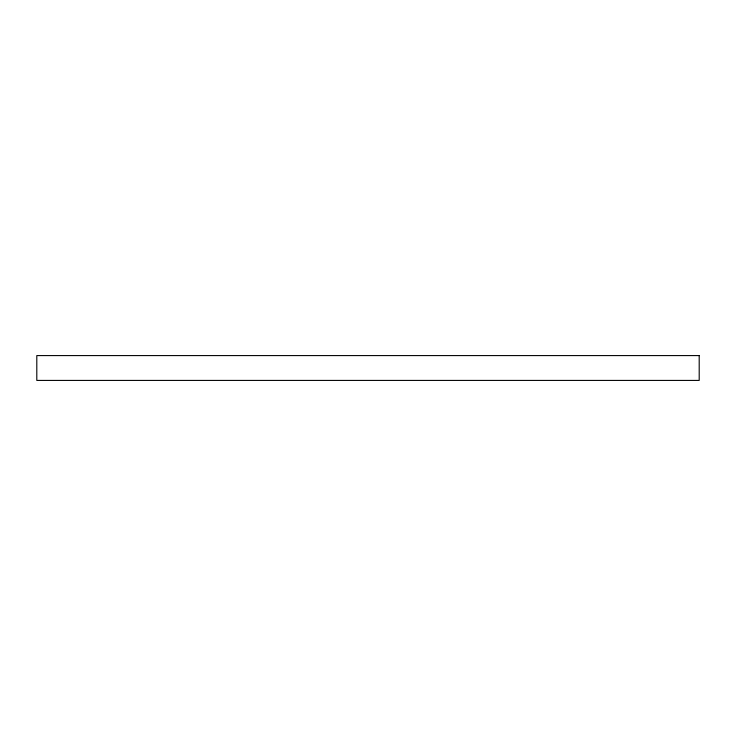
<?xml version="1.0" encoding="UTF-8"?>
<svg xmlns="http://www.w3.org/2000/svg" width="736" height="736" viewBox="0 0 736 736"><rect width="100%" height="100%" fill="white"/><g stroke="black" fill="none" stroke-linecap="round" stroke-linejoin="round"><path stroke-width="1.1" d="M699.2 355.58L36.8 355.58L36.8 380.42L699.2 380.42L699.2 355.58"/></g></svg>
